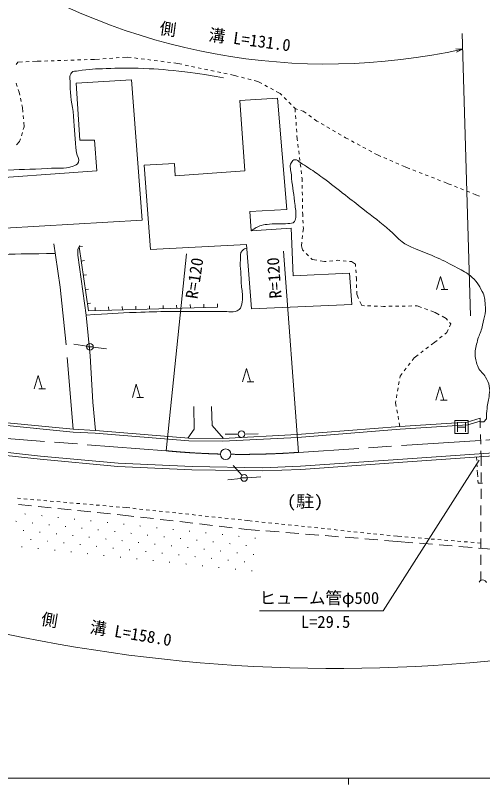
# Model space of a CAD drawing. Units: millimetres, scale not verified. Extents: x 40000 to 680000, y 20000 to 380000.
# Drawn here: x 217586 to 288309, y 204000 to 320530 of the extents above; entities that cross this region are included whole.
import ezdxf
from ezdxf.enums import TextEntityAlignment as Align

# ---------------------------------------------------------------- set-up
doc = ezdxf.new("R2010")
doc.units = ezdxf.units.MM
doc.header["$LTSCALE"] = 1000
doc.linetypes.add('CHAIN', pattern=[18.5, 12, -1.5, 3.5, -1.5])
for name, color, linetype, lineweight in [('M-BGD', 7, 'Continuous', 13), ('M-BMK', 2, 'CHAIN', 13), ('M-BMK-SRVR', 3, 'Continuous', 13), ('M-STR-HTXT', 7, 'Continuous', 13), ('M-STR-STRC', 7, 'Continuous', 13), ('M-TTL-BAND', 7, 'Continuous', 13)]:
    doc.layers.add(name, color=color, linetype=linetype, lineweight=lineweight)
doc.styles.add('ＭＳ ゴシック', font='')
doc.styles.get('ＭＳ ゴシック').set_extended_font_data('MS Gothic')

msp = doc.modelspace()

# ---------------------------------------------------------------- linework, layer by layer
at = {"layer": 'M-BGD'}
for p, q in [((217960, 313444), (218668, 313478)), ((219167, 313502), (219667, 313526)), ((220166, 313550), (220873, 313584)), ((220873, 313584), (221477, 313603)), ((221977, 313619), (222477, 313636)), ((222976, 313652), (223476, 313668)), ((223976, 313684), (224476, 313700)), ((224975, 313716), (225475, 313732)), ((225975, 313748), (226474, 313765)), ((226974, 313781), (227474, 313797)), ((227974, 313813), (228473, 313829)), ((228973, 313845), (229577, 313865)), ((229577, 313865), (230323, 313917)), ((230822, 313952), (231320, 313987)), ((231819, 314023), (232318, 314058)), ((232817, 314093), (233316, 314128)), ((233814, 314163), (234560, 314216)), ((234560, 314216), (235135, 314143)), ((235631, 314080), (236127, 314017)), ((236623, 313954), (237119, 313891)), ((237615, 313828), (238111, 313765)), ((238607, 313702), (239103, 313639)), ((239599, 313576), (240095, 313513)), ((217692, 313097), (217960, 313444)), ((240591, 313450), (241088, 313387)), ((241584, 313324), (242158, 313250)), ((242158, 313250), (242789, 313117)), ((243278, 313013), (243768, 312909)), ((244257, 312805), (244746, 312701)), ((245235, 312598), (245724, 312494)), ((246213, 312390), (246702, 312286)), ((247191, 312182), (247680, 312079)), ((248169, 311975), (248659, 311871)), ((249148, 311767), (249637, 311663)), ((250126, 311559), (250757, 311426)), ((250757, 311426), (251318, 311281)), ((251803, 311156), (252287, 311032)), ((217852, 309769), (217683, 310239)), ((252771, 310907), (253255, 310782)), ((253740, 310658), (254301, 310513)), ((254301, 310513), (254887, 310196)), ((218171, 308881), (218021, 309298)), ((218261, 308457), (218171, 308881)), ((255326, 309958), (255766, 309720)), ((256206, 309482), (256645, 309243)), ((257085, 309005), (257670, 308688)), ((218469, 307478), (218365, 307968)), ((257670, 308688), (257916, 308438)), ((258267, 308082), (258618, 307726)), ((218662, 306565), (218572, 306989)), ((218722, 305856), (218662, 306565)), ((258969, 307369), (259320, 307013)), ((259670, 306657), (259917, 306407)), ((218806, 304859), (218764, 305358)), ((259917, 306407), (259957, 305845)), ((260302, 306282), (259917, 306407)), ((259993, 305346), (260029, 304848)), ((261162, 306003), (260777, 306128)), ((261587, 305701), (261162, 306003)), ((262401, 305121), (261994, 305411)), ((218908, 303652), (218848, 304361)), ((260065, 304349), (260101, 303850)), ((263233, 304529), (262809, 304831)), ((263450, 304403), (263233, 304529)), ((264313, 303897), (263881, 304150)), ((218786, 303255), (218908, 303652)), ((260137, 303351), (260173, 302853)), ((265176, 303392), (264744, 303645)), ((266039, 302887), (265607, 303140)), ((218224, 301423), (218346, 301821)), ((218492, 302299), (218639, 302777)), ((260209, 302354), (260250, 301792)), ((266902, 302382), (266470, 302634)), ((267550, 302003), (267333, 302129)), ((267998, 301761), (267550, 302003)), ((217731, 300918), (218224, 301423)), ((260250, 301792), (260285, 301504)), ((260346, 301007), (260406, 300511)), ((268879, 301287), (268439, 301524)), ((269760, 300814), (269320, 301051)), ((260467, 300015), (260528, 299518)), ((270641, 300340), (270200, 300577)), ((271521, 299866), (271081, 300103)), ((272410, 299388), (271962, 299629)), ((260588, 299022), (260649, 298526)), ((272895, 299176), (272410, 299388)), ((273811, 298776), (273353, 298976)), ((274728, 298375), (274269, 298576)), ((260709, 298029), (260770, 297533)), ((275644, 297975), (275186, 298175)), ((276587, 297563), (276102, 297775)), ((277286, 297292), (276587, 297563)), ((260831, 297037), (260891, 296540)), ((260952, 296044), (260987, 295756)), ((278218, 296931), (277752, 297112)), ((279151, 296570), (278685, 296751)), ((280084, 296209), (279617, 296390)), ((281016, 295848), (280550, 296029)), ((260987, 295756), (260994, 295294)), ((281949, 295487), (281482, 295668)), ((283114, 295036), (282415, 295307)), ((283580, 294849), (283114, 295036)), ((261002, 294794), (261011, 294294)), ((261019, 293794), (261027, 293295)), ((284507, 294474), (284043, 294662)), ((285434, 294100), (284971, 294287)), ((286362, 293726), (285898, 293913)), ((261035, 292795), (261043, 292295)), ((287291, 293352), (286825, 293539)), ((287849, 293158), (287291, 293352)), ((261051, 291795), (261059, 291295)), ((261067, 290795), (261075, 290333)), ((261075, 290333), (261090, 290030)), ((261115, 289530), (261140, 289031)), ((261180, 288228), (261116, 287676)), ((261165, 288532), (261180, 288228)), ((261058, 287179), (261000, 286682)), ((227252, 285468), (227747, 285538)), ((253329, 276082), (252583, 285826)), ((260942, 286186), (260878, 285634)), ((261045, 285019), (260878, 285634)), ((261251, 284813), (261045, 285019)), ((261959, 284106), (261605, 284459)), ((227558, 283313), (228053, 283383)), ((262519, 283545), (262312, 283752)), ((263208, 283433), (262519, 283545)), ((264390, 283241), (263701, 283353)), ((264650, 283265), (264390, 283241)), ((265645, 283358), (265148, 283312)), ((266403, 283428), (266143, 283404)), ((266685, 283403), (266403, 283428)), ((267681, 283312), (267183, 283358)), ((268462, 283241), (268179, 283267)), ((269046, 282820), (268462, 283241)), ((269071, 282503), (269046, 282820)), ((269147, 281506), (269109, 282005)), ((227864, 281157), (228359, 281227)), ((269210, 280691), (269186, 281008)), ((281328, 278992), (281928, 280992)), ((281928, 280992), (282528, 278992)), ((269219, 280248), (269210, 280691)), ((269239, 279248), (269229, 279748)), ((228169, 279001), (228664, 279071)), ((269257, 278305), (269248, 278748)), ((282028, 278992), (283028, 278992)), ((269537, 277662), (269257, 278305)), ((228475, 276845), (228970, 276915)), ((229657, 275797), (229643, 276297)), ((231716, 275856), (231701, 276356)), ((233775, 275915), (233760, 276415)), ((235834, 275974), (235819, 276474)), ((237893, 276033), (237878, 276533)), ((239951, 276092), (239937, 276592)), ((242010, 276151), (241996, 276651)), ((244069, 276210), (244055, 276710)), ((246128, 276270), (246114, 276769)), ((248187, 276329), (248173, 276829)), ((270017, 276562), (269737, 277204)), ((270406, 276548), (270017, 276562)), ((271405, 276512), (270906, 276530)), ((272405, 276476), (271905, 276494)), ((273293, 276445), (272904, 276458)), ((273611, 276450), (273293, 276445)), ((274611, 276466), (274111, 276458)), ((275611, 276482), (275111, 276474)), ((276611, 276497), (276111, 276489)), ((277610, 276513), (277111, 276505)), ((278428, 276526), (278110, 276521)), ((279068, 276290), (278428, 276526)), ((280006, 275943), (279537, 276116)), ((281115, 275532), (280475, 275769)), ((281732, 275186), (281115, 275532)), ((282784, 274596), (282168, 274942)), ((282981, 274382), (282784, 274596)), ((283517, 273801), (283320, 274015)), ((282893, 272491), (283098, 272920)), ((283313, 273371), (283517, 273801)), ((281802, 271608), (282191, 271922)), ((282580, 272237), (282893, 272491)), ((228380, 270397), (226408, 270728)), ((280531, 270610), (281100, 271040)), ((281100, 271040), (281413, 271294)), ((228373, 270314), (229373, 270314)), ((229369, 270251), (231353, 269999)), ((278936, 269404), (279335, 269706)), ((279733, 270007), (280132, 270309)), ((226342, 257828), (225445, 268694)), ((277653, 268261), (277968, 268673)), ((277968, 268673), (278537, 269103)), ((251954, 265015), (252554, 267015)), ((252554, 267015), (253154, 265015)), ((276436, 266674), (276740, 267071)), ((277044, 267468), (277348, 267864)), ((220438, 263971), (221038, 265971)), ((221038, 265971), (221638, 263971)), ((275764, 265566), (275816, 265865)), ((275816, 265865), (276132, 266277)), ((235292, 262646), (235892, 264646)), ((235892, 264646), (236492, 262646)), ((252654, 265015), (253654, 265015)), ((275593, 264581), (275678, 265073)), ((221138, 263971), (222138, 263971)), ((275422, 263595), (275508, 264088)), ((281249, 262251), (281849, 264251)), ((281849, 264251), (282449, 262251)), ((235992, 262646), (236992, 262646)), ((275251, 262610), (275337, 263103)), ((281949, 262251), (282949, 262251)), ((275114, 261818), (275166, 262117)), ((275220, 261272), (275114, 261818)), ((275411, 260291), (275315, 260782)), ((275601, 259309), (275506, 259800)), ((275802, 258273), (275697, 258818)), ((287955, 258059), (287928, 258955)), ((251324, 257081), (249324, 257105)), ((252324, 257091), (254323, 257154)), ((288031, 255560), (287985, 257060)), ((288088, 253664), (288061, 254561)), ((287383, 253615), (287412, 253116)), ((288084, 252297), (288088, 253664)), ((251890, 250828), (250564, 252325)), ((287440, 252616), (287468, 252117)), ((252721, 250483), (254718, 250601)), ((287496, 251618), (287525, 251119)), ((287525, 251119), (287566, 250635)), ((288076, 249797), (288081, 251297)), ((251725, 250398), (249738, 250174)), ((251722, 250454), (252722, 250454)), ((287608, 250136), (287650, 249652)), ((287650, 249652), (288296, 249652)), ((288068, 247297), (288073, 248797)), ((217880, 247375), (218378, 247333)), ((218877, 247290), (219375, 247247)), ((219873, 247205), (220371, 247162)), ((220869, 247119), (221367, 247077)), ((218043, 246413), (220033, 246213)), ((221028, 246113), (223018, 245913)), ((221866, 247034), (222364, 246992)), ((222862, 246949), (223360, 246906)), ((223858, 246864), (224357, 246821)), ((224855, 246778), (225353, 246736)), ((225851, 246693), (226349, 246651)), ((226847, 246608), (227346, 246565)), ((227844, 246523), (228342, 246480)), ((228840, 246437), (229338, 246395)), ((229837, 246352), (230335, 246310)), ((230833, 246267), (231331, 246224)), ((231829, 246182), (232327, 246139)), ((232826, 246096), (233324, 246054)), ((233822, 246011), (234388, 245963)), ((234388, 245963), (234889, 245909)), ((288060, 244797), (288065, 246297)), ((219032, 245006), (219131, 244995)), ((221518, 244745), (221618, 244735)), ((224013, 245813), (226003, 245612)), ((226998, 245512), (228988, 245312)), ((229983, 245212), (231973, 245012)), ((232968, 244912), (234282, 244780)), ((234282, 244780), (235507, 244639)), ((235386, 245856), (235883, 245802)), ((236380, 245749), (236877, 245696)), ((237375, 245643), (237872, 245589)), ((238369, 245536), (238866, 245483)), ((239363, 245429), (239860, 245376)), ((240357, 245323), (240855, 245270)), ((241352, 245216), (241849, 245163)), ((242346, 245110), (242843, 245056)), ((243340, 245003), (243838, 244950)), ((244335, 244897), (244832, 244843)), ((245329, 244790), (245826, 244737)), ((217658, 243893), (217758, 243882)), ((220145, 243632), (220244, 243622)), ((224005, 244485), (224104, 244474)), ((226491, 244224), (226590, 244214)), ((228977, 243964), (229077, 243954)), ((231464, 243703), (231563, 243693)), ((236500, 244524), (238487, 244296)), ((239481, 244181), (241467, 243953)), ((242461, 243838), (244448, 243610)), ((246323, 244683), (246820, 244630)), ((247318, 244577), (247815, 244524)), ((248312, 244470), (248809, 244417)), ((249306, 244364), (249803, 244310)), ((250300, 244257), (250798, 244204)), ((251295, 244151), (251792, 244097)), ((252289, 244044), (252790, 243990)), ((252790, 243990), (253413, 243925)), ((253910, 243873), (254408, 243821)), ((254905, 243769), (255402, 243717)), ((255900, 243665), (256397, 243612)), ((256894, 243560), (257391, 243508)), ((288052, 242297), (288057, 243797)), ((218771, 242519), (218871, 242509)), ((222631, 243372), (222731, 243361)), ((225117, 243111), (225217, 243101)), ((227604, 242851), (227703, 242841)), ((230090, 242591), (230190, 242580)), ((233950, 243443), (234050, 243433)), ((236436, 243183), (236536, 243172)), ((238923, 242922), (239022, 242912)), ((241409, 242662), (241509, 242651)), ((243896, 242401), (243995, 242391)), ((245441, 243495), (247428, 243267)), ((248422, 243152), (250408, 242924)), ((251402, 242809), (252627, 242668)), ((252627, 242668), (254522, 242516)), ((255519, 242437), (257513, 242277)), ((257889, 243456), (258386, 243404)), ((258883, 243352), (259381, 243300)), ((259878, 243248), (260375, 243196)), ((260872, 243144), (261370, 243092)), ((261867, 243039), (262364, 242987)), ((262861, 242935), (263359, 242883)), ((263856, 242831), (264353, 242779)), ((264851, 242727), (265348, 242675)), ((265845, 242623), (266342, 242571)), ((266840, 242519), (267337, 242466)), ((267834, 242414), (268332, 242362)), ((221258, 242259), (221357, 242249)), ((223744, 241998), (223844, 241988)), ((226230, 241738), (226330, 241728)), ((228717, 241478), (228816, 241467)), ((232577, 242330), (232676, 242320)), ((235063, 242070), (235163, 242059)), ((237549, 241809), (237649, 241799)), ((240036, 241549), (240135, 241538)), ((242522, 241288), (242622, 241278)), ((246382, 242141), (246482, 242130)), ((248868, 241880), (248968, 241870)), ((251355, 241620), (251454, 241609)), ((253841, 241359), (253941, 241349)), ((258510, 242197), (260503, 242037)), ((261500, 241957), (263494, 241797)), ((264490, 241717), (266484, 241557)), ((267481, 241478), (269474, 241318)), ((268829, 242310), (269326, 242258)), ((269823, 242206), (270321, 242154)), ((270471, 241238), (272465, 241078)), ((270818, 242102), (271315, 242050)), ((271813, 241998), (272310, 241946)), ((272807, 241893), (273304, 241841)), ((273802, 241789), (274299, 241737)), ((274796, 241685), (275419, 241620)), ((275419, 241620), (276059, 241568)), ((276557, 241527), (277056, 241486)), ((277554, 241445), (278052, 241405)), ((278551, 241364), (279049, 241323)), ((279547, 241283), (280046, 241242)), ((288044, 239797), (288049, 241297)), ((219884, 241146), (219984, 241136)), ((222371, 240886), (222470, 240875)), ((224857, 240625), (224956, 240615)), ((227343, 240365), (227443, 240354)), ((229830, 240104), (229929, 240094)), ((231203, 241217), (231303, 241207)), ((233690, 240957), (233789, 240946)), ((236176, 240696), (236275, 240686)), ((238662, 240436), (238762, 240425)), ((241149, 240175), (241248, 240165)), ((245009, 241028), (245108, 241017)), ((247495, 240767), (247594, 240757)), ((249981, 240507), (250081, 240496)), ((252468, 240246), (252567, 240236)), ((273462, 240998), (275357, 240846)), ((275357, 240846), (277741, 240651)), ((278737, 240570), (280731, 240407)), ((280544, 241201), (281042, 241161)), ((281541, 241120), (282039, 241079)), ((281727, 240326), (283721, 240163)), ((282537, 241039), (283036, 240998)), ((283534, 240957), (284033, 240917)), ((284531, 240876), (285029, 240835)), ((284717, 240082), (286711, 239919)), ((285528, 240794), (286026, 240754)), ((286524, 240713), (287023, 240672)), ((287521, 240632), (288019, 240591)), ((218511, 240033), (218610, 240023)), ((220997, 239773), (221097, 239762)), ((223484, 239512), (223583, 239502)), ((225970, 239252), (226069, 239241)), ((228456, 238991), (228556, 238981)), ((232316, 239844), (232416, 239833)), ((234803, 239583), (234902, 239573)), ((237289, 239323), (237388, 239312)), ((239775, 239062), (239875, 239052)), ((243635, 239915), (243735, 239904)), ((246122, 239654), (246221, 239644)), ((248608, 239394), (248707, 239383)), ((251094, 239133), (251194, 239123)), ((287708, 239838), (289701, 239675)), ((230943, 238731), (231042, 238720)), ((233429, 238470), (233529, 238460)), ((235916, 238210), (236015, 238199)), ((238402, 237949), (238501, 237939)), ((242262, 238802), (242361, 238791)), ((244748, 238541), (244848, 238531)), ((247235, 238281), (247334, 238270)), ((249721, 238020), (249820, 238010)), ((252207, 237760), (252307, 237750)), ((253581, 238873), (253680, 238862)), ((288036, 237297), (288041, 238797)), ((240888, 237689), (240988, 237678)), ((243375, 237428), (243474, 237418)), ((245861, 237168), (245961, 237157)), ((248348, 236907), (248447, 236897)), ((250834, 236647), (250933, 236637)), ((253320, 236387), (253420, 236376)), ((288028, 234930), (288033, 236297))]:
    msp.add_line(p, q, dxfattribs=at)
msp.add_lwpolyline([(210762, 288008), (210254, 295543), (229896, 296983), (229558, 301639), (227356, 301639), (226764, 310275), (235146, 310783), (236754, 289532)], close=True, dxfattribs=at)
for points in [[(252583, 285826), (238024, 285045), (237093, 297829), (241665, 298083), (241750, 296221), (252333, 296983), (251571, 307651), (257244, 307989), (258683, 291141), (253095, 290802), (253265, 287891), (259306, 288316)], [(253329, 276082), (268504, 276747), (268166, 281489), (259614, 281065), (259306, 288316)], [(225287, 270607), (224339, 279345), (223672, 284188), (223392, 285908)], [(227359, 285666), (227057, 285105), (227026, 284210), (228301, 275103), (228921, 268961), (229330, 261954), (229688, 257641)], [(248187, 276329), (228627, 275767), (227252, 285468)], [(163134, 282547), (175114, 270934), (181057, 264967), (181727, 264200), (186055, 261259), (189273, 260194), (202528, 259284), (211270, 258711), (215241, 258500), (226310, 257410), (229659, 257222), (243838, 256072), (248978, 256013), (260271, 256609), (275832, 257854), (286069, 258485), (287929, 259075)], [(163474, 282978), (175410, 271232), (181365, 265254), (182008, 264517), (186243, 261639), (189355, 260610), (202556, 259703), (211295, 259130), (215272, 258919), (226342, 257828), (229688, 257641), (243857, 256492), (248969, 256433), (260244, 257028), (275802, 258273), (285992, 258901), (287934, 259517)], [(244608, 261263), (244654, 257871), (243689, 256505)], [(249090, 256440), (247368, 258401), (247259, 261271)], [(287934, 259517), (287928, 258955), (288501, 258937), (288889, 259408)], [(206823, 254874), (221358, 253296), (233095, 252208), (244314, 251688), (255018, 251512), (260785, 251758), (276250, 252834), (289980, 253797), (299440, 254382), (310265, 255412)], [(207376, 255299), (221406, 253776), (233129, 252690), (244329, 252170), (255012, 251995), (260758, 252239), (276217, 253315), (289948, 254279), (299403, 254863), (310220, 255892)]]:
    msp.add_lwpolyline(points, dxfattribs=at)
for centre in [(228873, 270314), (251824, 257075), (252222, 250454)]:
    msp.add_circle(centre, 500, dxfattribs=at)
msp.add_arc((288320, 234398), 607, 20.13135, 155.62645, dxfattribs=at)
for points, knots in [([(223629, 284457), (219690, 284406), (218691, 284399), (215527, 284327), (213735, 284287), (212723, 284394), (210941, 284210), (210112, 284125), (209647, 283980), (208882, 283649), (208573, 283515), (208383, 283431), (208157, 283181), (207813, 282801), (207894, 282358), (207478, 282058), (206993, 281708), (206601, 281682), (206004, 281637), (205484, 281597), (205212, 281835), (204694, 281894), (203990, 281974), (203588, 281878), (202881, 281906), (201380, 281964), (200545, 282105), (199044, 282163), (197619, 282218), (196819, 282194), (195394, 282210), (194489, 282220), (193981, 282272), (193078, 282233), (192162, 282194), (191627, 282289), (190738, 282070), (190356, 281975), (190076, 281978), (189802, 281695), (189418, 281298), (189437, 280904), (189334, 280362), (189078, 279012), (189313, 278219), (189270, 276846), (189231, 275624), (189093, 274945), (189071, 273723), (189022, 271040), (189389, 269524), (189129, 266853), (189033, 265863), (189269, 265100), (188603, 264361), (188250, 263969), (187935, 263779), (187410, 263729), (186852, 263676), (186563, 263980), (186076, 264256), (185461, 264605), (185151, 264863), (184602, 265309), (183757, 265995), (183258, 266356), (182496, 267134), (179798, 269889), (178598, 271718), (176214, 274749), (174810, 276536), (174025, 277542), (172740, 279417), (172168, 280251), (171547, 280604), (171336, 281593), (171140, 282516), (171465, 283071), (171722, 283979), (172335, 286148), (173031, 287243), (173881, 289331), (174891, 291814), (175454, 293206), (176478, 295683), (178278, 300043), (179170, 302535), (181128, 306826), (182615, 310086), (183134, 311163), (185111, 315091)], [0, 0, 0, 0, 1, 1, 1, 2, 2, 2, 3, 3, 3, 4, 4, 4, 5, 5, 5, 6, 6, 6, 7, 7, 7, 8, 8, 8, 9, 9, 9, 10, 10, 10, 11, 11, 11, 12, 12, 12, 13, 13, 13, 14, 14, 14, 15, 15, 15, 16, 16, 16, 17, 17, 17, 18, 18, 18, 19, 19, 19, 20, 20, 20, 21, 21, 21, 22, 22, 22, 23, 23, 23, 24, 24, 24, 25, 25, 25, 26, 26, 26, 27, 27, 27, 28, 28, 28, 29, 29, 29, 30, 30, 30, 30]), ([(184198, 302632), (182843, 300742), (182355, 300125), (181514, 298333), (180848, 296916), (180553, 296080), (180110, 294578), (179819, 293593), (179399, 293037), (179513, 292016), (179734, 290048), (179520, 288605), (180829, 287120), (181149, 286758), (181384, 286555), (181847, 286418), (182611, 286193), (183090, 286199), (183883, 286278), (184916, 286381), (185434, 286786), (186339, 287296), (187787, 288112), (188329, 289006), (189814, 289752), (190602, 290149), (191180, 289923), (192060, 289998), (196282, 290358), (198675, 290053), (202904, 290314), (204243, 290396), (204987, 290525), (206326, 290612), (207066, 290660), (207516, 290488), (208221, 290717), (208576, 290833), (208813, 290953), (208993, 291279), (209213, 291677), (209097, 291983), (209098, 292437), (209102, 293220), (208943, 293654), (208958, 294438), (208967, 294907), (208986, 295175), (209098, 295631), (209178, 295955), (209108, 296243), (209379, 296438), (209652, 296634), (209889, 296568), (210221, 296613), (212251, 296894), (213405, 296911), (215451, 297035), (218204, 297201), (219752, 297178), (222505, 297350), (223995, 297444), (224909, 297175), (226312, 297684), (226681, 297818), (226978, 297915), (227120, 298280), (227327, 298814), (226915, 299152), (226839, 299719), (226550, 301873), (226585, 303101), (226383, 305264), (226204, 307179), (225818, 308238), (225874, 310160), (225893, 310823), (225658, 311337), (226084, 311845), (226358, 312170), (226718, 312050), (227137, 312125), (228762, 312419), (229699, 312423), (231349, 312476), (233239, 312538), (234301, 312575), (236192, 312511), (238595, 312431), (239942, 312346), (242333, 312090), (244988, 311807), (245895, 311632), (249089, 311055)], [0, 0, 0, 0, 1, 1, 1, 2, 2, 2, 3, 3, 3, 4, 4, 4, 5, 5, 5, 6, 6, 6, 7, 7, 7, 8, 8, 8, 9, 9, 9, 10, 10, 10, 11, 11, 11, 12, 12, 12, 13, 13, 13, 14, 14, 14, 15, 15, 15, 16, 16, 16, 17, 17, 17, 18, 18, 18, 19, 19, 19, 20, 20, 20, 21, 21, 21, 22, 22, 22, 23, 23, 23, 24, 24, 24, 25, 25, 25, 26, 26, 26, 27, 27, 27, 28, 28, 28, 29, 29, 29, 30, 30, 30, 31, 31, 31, 31]), ([(288889, 259408), (288904, 260147), (288917, 260364), (288976, 260974), (289057, 261804), (289268, 262248), (289327, 263080), (289362, 263572), (289429, 263861), (289327, 264344), (289208, 264909), (289046, 265207), (288766, 265712), (288409, 266355), (287939, 266549), (287642, 267221), (287336, 267918), (287220, 268356), (287186, 269117), (287148, 269977), (287342, 270454), (287537, 271292), (287708, 272027), (288002, 272382), (288169, 273117), (288484, 274503), (288844, 275300), (288713, 276715), (288640, 277499), (288619, 277980), (288257, 278680), (287712, 279732), (287345, 280347), (286432, 281101), (285622, 281771), (285040, 281971), (284115, 282470), (282918, 283116), (282232, 283453), (280992, 284014), (279765, 284570), (279019, 284745), (277798, 285313), (277128, 285625), (276729, 285774), (276131, 286208), (275354, 286772), (275068, 287265), (274341, 287892), (272762, 289257), (271802, 289932), (270165, 291226), (269139, 292038), (268565, 292494), (267533, 293297), (266206, 294329), (265481, 294931), (264129, 295929), (263321, 296525), (262857, 296844), (262023, 297403), (261513, 297745), (261212, 297912), (260685, 298228), (260389, 298405), (260261, 298701), (259917, 298667), (259645, 298639), (259492, 298483), (259356, 298245), (258996, 297614), (259315, 297111), (259356, 296385), (259447, 294786), (259688, 293908), (259847, 292314), (259932, 291466), (260088, 290989), (260023, 290138), (259997, 289803), (260055, 289560), (259847, 289296), (259590, 288969), (259241, 289044), (258829, 288980), (258301, 288899), (257995, 288959), (257461, 288945), (256912, 288931), (256603, 288966), (256057, 288910), (255559, 288859), (255273, 288842), (254794, 288700), (254146, 288507), (253903, 288316), (253265, 287891)], [0, 0, 0, 0, 1, 1, 1, 2, 2, 2, 3, 3, 3, 4, 4, 4, 5, 5, 5, 6, 6, 6, 7, 7, 7, 8, 8, 8, 9, 9, 9, 10, 10, 10, 11, 11, 11, 12, 12, 12, 13, 13, 13, 14, 14, 14, 15, 15, 15, 16, 16, 16, 17, 17, 17, 18, 18, 18, 19, 19, 19, 20, 20, 20, 21, 21, 21, 22, 22, 22, 23, 23, 23, 24, 24, 24, 25, 25, 25, 26, 26, 26, 27, 27, 27, 28, 28, 28, 29, 29, 29, 30, 30, 30, 31, 31, 31, 32, 32, 32, 32]), ([(228301, 275103), (231943, 275365), (232918, 275423), (235882, 275543), (239635, 275695), (241741, 275656), (245498, 275684), (246814, 275693), (247551, 275648), (248867, 275684), (249887, 275711), (250626, 275383), (251464, 275964), (251651, 276095), (251708, 276239), (251780, 276456), (251945, 276954), (251935, 277264), (251955, 277789), (251988, 278628), (251833, 279093), (251780, 279930), (251736, 280615), (251737, 281000), (251710, 281685), (251682, 282384), (251563, 282779), (251639, 283475), (251702, 284047), (251529, 284528), (251955, 284914), (252175, 285113), (252340, 285202), (252625, 285273)], [0, 0, 0, 0, 1, 1, 1, 2, 2, 2, 3, 3, 3, 4, 4, 4, 5, 5, 5, 6, 6, 6, 7, 7, 7, 8, 8, 8, 9, 9, 9, 10, 10, 10, 11, 11, 11, 11])]:
    msp.add_open_spline(points, degree=3, knots=knots, dxfattribs=at)
at = {"layer": 'M-BMK'}
msp.add_line((240431, 254572), (191845, 258314), dxfattribs=at)
msp.add_lwpolyline([(315403, 258345), (305757, 257477), (288014, 256144), (260443, 254331)], dxfattribs=at)
for start, end in [(264.57306, 268.44792), (269.20432, 274.04519)]:
    msp.add_arc((251894, 375227), 121198, start, end, dxfattribs=at)
at = {"layer": 'M-BMK-SRVR'}
for p, q in [((240431, 254572), (243498, 284388)), ((260443, 254331), (258185, 284809))]:
    msp.add_line(p, q, dxfattribs=at)
msp.add_circle((249411, 254054), 800, dxfattribs=at)
at = {"layer": 'M-STR-HTXT'}
for p, q in [((286495, 274994), (285208, 317802)), ((285280, 315422), (284249, 315448)), ((285280, 315422), (284358, 314960)), ((287809, 253159), (273265, 230314)), ((273265, 230314), (254515, 230314))]:
    msp.add_line(p, q, dxfattribs=at)
for centre, radius, start, end in [((264762, 407366), 94205, 236.69427, 282.57972), ((265964, 460389), 238802, 238.94126, 280.83389)]:
    msp.add_arc(centre, radius, start, end, dxfattribs=at)
at = {"layer": 'M-STR-STRC'}
for p, q in [((284120, 257173), (284120, 259173)), ((284120, 259173), (286120, 259173)), ((284495, 258923), (284495, 257423)), ((285745, 258923), (285745, 257423)), ((286120, 259173), (286120, 257173)), ((284495, 258173), (285745, 258173)), ((286120, 257173), (284120, 257173))]:
    msp.add_line(p, q, dxfattribs=at)
at = {"layer": 'M-TTL-BAND'}
for p, q in [((40000, 205000), (579000, 205000)), ((268000, 205000), (268000, 204000))]:
    msp.add_line(p, q, dxfattribs=at)

# ---------------------------------------------------------------- texts
at = {"layer": 'M-BGD', "style": 'ＭＳ ゴシック', "width": 1.1}
msp.add_text('(駐)', height=1833, dxfattribs=at).set_placement((261441, 245450), align=Align.BOTTOM_CENTER)
at = {"layer": 'M-BMK-SRVR', "style": 'ＭＳ ゴシック'}
for rotation, p in [(81.555, (244235, 277636)), (93.958, (256974, 277650))]:
    msp.add_text('R=120', height=1833, rotation=rotation, dxfattribs=at).set_placement(p, align=Align.MIDDLE_LEFT)
at = {"layer": 'M-STR-HTXT', "style": 'ＭＳ ゴシック'}
for s, rotation, p in [('側\u3000\u3000溝 L=131.0', 352.339, (249146, 315859)), ('側\u3000\u3000溝 L=158.0', 350.558, (231131, 226070))]:
    msp.add_text(s, height=1833, rotation=rotation, dxfattribs=at).set_placement(p, align=Align.BOTTOM_CENTER)
msp.add_text('ヒューム管φ500', height=1833, dxfattribs=at).set_placement((254515, 230814), align=Align.BOTTOM_LEFT)
msp.add_text('L=29.5', height=1833, dxfattribs=at).set_placement((264545, 227199), align=Align.BOTTOM_CENTER)

doc.saveas('drawing.dxf')
